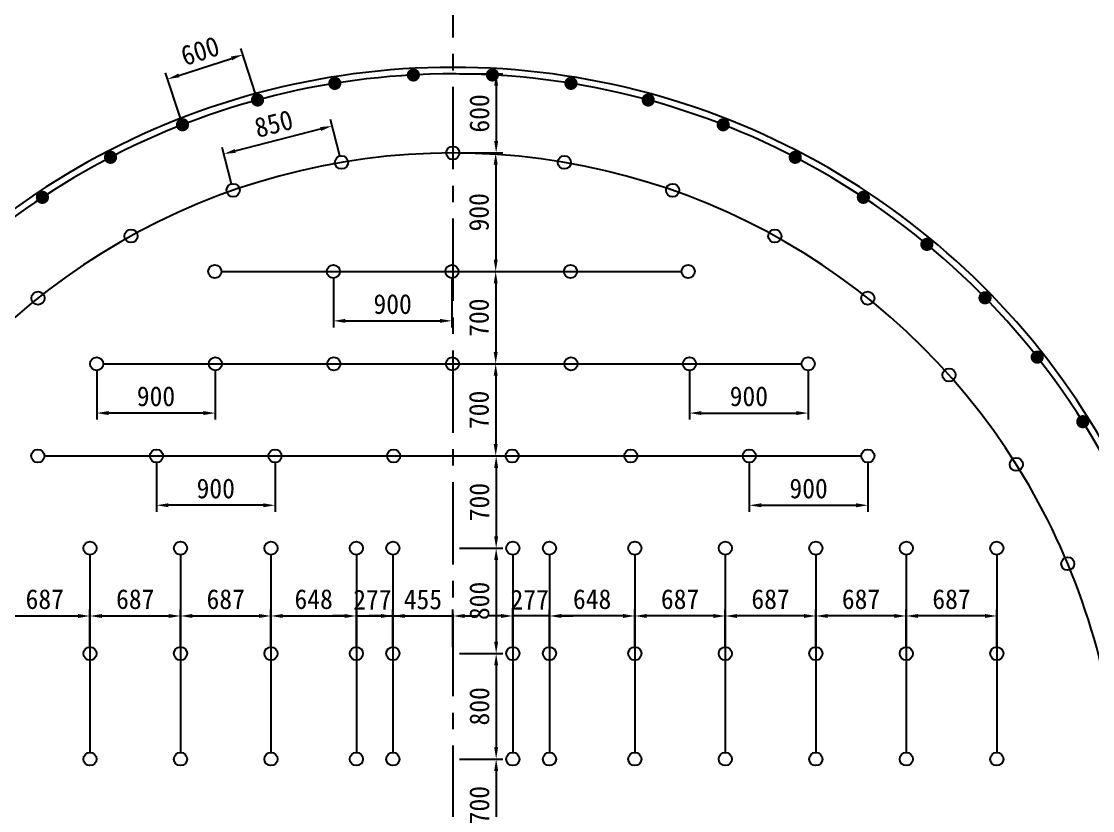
# Model space of a CAD drawing. Header units: millimetres. Extents: x -57518 to 189430, y -17322 to 123318.
# Drawn here: x 156305 to 164435, y 23435 to 29425 of the extents above; entities that cross this region are included whole.
import ezdxf

# ---------------------------------------------------------------- set-up
doc = ezdxf.new("R2010")
doc.units = ezdxf.units.MM
doc.header["$LTSCALE"] = 500
doc.header["$PDMODE"] = 1
doc.linetypes.add('A-CENTR01', pattern=[2, 1.25, -0.25, 0.25, -0.25])
for name, color, linetype in [('CS-BLST', 4, 'Continuous'), ('CS-BLST-LIN1', 2, 'Continuous'), ('CS-BLST-LIN2', 2, 'Continuous'), ('CS-BLST-LIN3', 2, 'Continuous'), ('CS-CNTL', 1, 'A-CENTR01'), ('CS-DIMS', 1, 'Continuous'), ('CS-EXCV', 3, 'E-DIGLN01')]:
    doc.layers.add(name, color=color, linetype=linetype)
doc.styles.add('굴림체', font='')
doc.styles.get('굴림체').set_extended_font_data('GulimChe')
doc.linetypes.add('E-DIGLN01', pattern='A,0.9,-0.2,[19,kscals.shx,S=0.1,R=180,X=0,Y=0],0.9', length=2)
doc.dimstyles.new('DIM01-50', dxfattribs={"dimscale": 50, "dimtxt": 3, "dimasz": 1.8, "dimexe": 1, "dimexo": 1, "dimgap": 1, "dimtad": 1, "dimdec": 0, "dimzin": 9, "dimdsep": 46, "dimlunit": 6, "dimtxsty": '굴림체', "dimcen": 2.5, "dimclrt": 3, "dimadec": 4, "dimazin": 0, "dimtfac": 1, "dimtdec": 0, "dimtmove": 2, "dimatfit": 3, "dimfxl": 1, "dimtolj": 1, "dimtzin": 0, "dimarcsym": 0})

# ---------------------------------------------------------------- blocks, each defined once
blk = doc.blocks.new('*D9')
at = {"layer": 'CS-DIMS', "color": 0, "lineweight": -2, "transparency": 16777216}
for p, q in [((159629.7, 24626.2), (159958.2, 24626.2)), ((159908.2, 24536.2), (159908.2, 23916.2)), ((159629.7, 23826.2), (159958.2, 23826.2))]:
    blk.add_line(p, q, dxfattribs=at)
at = {"layer": 'CS-DIMS', "color": 0, "transparency": 16777216}
for points in [[(159893.2, 24536.2), (159923.2, 24536.2), (159908.2, 24626.2)], [(159893.2, 23916.2), (159923.2, 23916.2), (159908.2, 23826.2)]]:
    blk.add_solid(points, dxfattribs=at)
at = {"layer": 'Defpoints', "color": 0, "transparency": 16777216}
for p in [(159579.7, 24626.2), (159579.7, 23826.2), (159908.2, 23826.2)]:
    blk.add_point(p, dxfattribs=at)
at = {"layer": 'CS-DIMS', "color": 3, "transparency": 16777216, "insert": (159781.5, 24226.2), "char_height": 150, "attachment_point": 5, "rotation": 90, "style": '굴림체'}
blk.add_mtext('\\A1;800', dxfattribs=at)
blk = doc.blocks.new('*D10')
at = {"layer": 'CS-DIMS', "color": 0, "lineweight": -2, "transparency": 16777216}
for p, q in [((156825.2, 24676.2), (156825.2, 24961.9)), ((157511.9, 24676.2), (157511.9, 24961.9)), ((156915.2, 24911.9), (157421.9, 24911.9))]:
    blk.add_line(p, q, dxfattribs=at)
at = {"layer": 'CS-DIMS', "color": 0, "transparency": 16777216}
for points in [[(156915.2, 24926.9), (156915.2, 24896.9), (156825.2, 24911.9)], [(157421.9, 24926.9), (157421.9, 24896.9), (157511.9, 24911.9)]]:
    blk.add_solid(points, dxfattribs=at)
at = {"layer": 'Defpoints', "color": 0, "transparency": 16777216}
for p in [(157511.9, 24911.9), (156825.2, 24626.2), (157511.9, 24626.2)]:
    blk.add_point(p, dxfattribs=at)
at = {"layer": 'CS-DIMS', "color": 3, "transparency": 16777216, "insert": (157168.6, 25038.8), "char_height": 150, "attachment_point": 5, "style": '굴림체'}
blk.add_mtext('\\A1;687', dxfattribs=at)
blk = doc.blocks.new('*D11')
at = {"layer": 'CS-DIMS', "color": 0, "lineweight": -2, "transparency": 16777216}
for p, q in [((159629.7, 25426.2), (159958.2, 25426.2)), ((159908.2, 25336.2), (159908.2, 24716.2)), ((159629.7, 24626.2), (159958.2, 24626.2))]:
    blk.add_line(p, q, dxfattribs=at)
at = {"layer": 'CS-DIMS', "color": 0, "transparency": 16777216}
for points in [[(159893.2, 25336.2), (159923.2, 25336.2), (159908.2, 25426.2)], [(159893.2, 24716.2), (159923.2, 24716.2), (159908.2, 24626.2)]]:
    blk.add_solid(points, dxfattribs=at)
at = {"layer": 'Defpoints', "color": 0, "transparency": 16777216}
for p in [(159579.7, 25426.2), (159579.7, 24626.2), (159908.2, 24626.2)]:
    blk.add_point(p, dxfattribs=at)
at = {"layer": 'CS-DIMS', "color": 3, "transparency": 16777216, "insert": (159781.5, 25026.2), "char_height": 150, "attachment_point": 5, "rotation": 90, "style": '굴림체'}
blk.add_mtext('\\A1;800', dxfattribs=at)
blk = doc.blocks.new('*D12')
at = {"layer": 'CS-DIMS', "color": 0, "lineweight": -2, "transparency": 16777216}
for p, q in [((159629.7, 23826.2), (159958.2, 23826.2)), ((159908.2, 23736.2), (159908.2, 23216.2)), ((159629.7, 23126.2), (159958.2, 23126.2))]:
    blk.add_line(p, q, dxfattribs=at)
at = {"layer": 'CS-DIMS', "color": 0, "transparency": 16777216}
for points in [[(159893.2, 23736.2), (159923.2, 23736.2), (159908.2, 23826.2)], [(159893.2, 23216.2), (159923.2, 23216.2), (159908.2, 23126.2)]]:
    blk.add_solid(points, dxfattribs=at)
at = {"layer": 'Defpoints', "color": 0, "transparency": 16777216}
for p in [(159579.7, 23826.2), (159579.7, 23126.2), (159908.2, 23126.2)]:
    blk.add_point(p, dxfattribs=at)
at = {"layer": 'CS-DIMS', "color": 3, "transparency": 16777216, "insert": (159781.3, 23476.2), "char_height": 150, "attachment_point": 5, "rotation": 90, "style": '굴림체'}
blk.add_mtext('\\A1;700', dxfattribs=at)
blk = doc.blocks.new('*D13')
at = {"layer": 'CS-DIMS', "color": 0, "lineweight": -2, "transparency": 16777216}
for p, q in [((159629.7, 26126.2), (159958.2, 26126.2)), ((159908.2, 26036.2), (159908.2, 25516.2)), ((159629.7, 25426.2), (159958.2, 25426.2))]:
    blk.add_line(p, q, dxfattribs=at)
at = {"layer": 'CS-DIMS', "color": 0, "transparency": 16777216}
for points in [[(159893.2, 26036.2), (159923.2, 26036.2), (159908.2, 26126.2)], [(159893.2, 25516.2), (159923.2, 25516.2), (159908.2, 25426.2)]]:
    blk.add_solid(points, dxfattribs=at)
at = {"layer": 'Defpoints', "color": 0, "transparency": 16777216}
for p in [(159579.7, 26126.2), (159579.7, 25426.2), (159908.2, 25426.2)]:
    blk.add_point(p, dxfattribs=at)
at = {"layer": 'CS-DIMS', "color": 3, "transparency": 16777216, "insert": (159781.3, 25776.2), "char_height": 150, "attachment_point": 5, "rotation": 90, "style": '굴림체'}
blk.add_mtext('\\A1;700', dxfattribs=at)
blk = doc.blocks.new('*D14')
at = {"layer": 'CS-DIMS', "color": 0, "lineweight": -2, "transparency": 16777216}
for p, q in [((159629.7, 26826.1), (159954.6, 26826.1)), ((159904.6, 26736.1), (159904.6, 26216.2)), ((159629.7, 26126.2), (159954.6, 26126.2))]:
    blk.add_line(p, q, dxfattribs=at)
at = {"layer": 'CS-DIMS', "color": 0, "transparency": 16777216}
for points in [[(159889.6, 26736.1), (159919.6, 26736.1), (159904.6, 26826.1)], [(159889.6, 26216.2), (159919.6, 26216.2), (159904.6, 26126.2)]]:
    blk.add_solid(points, dxfattribs=at)
at = {"layer": 'Defpoints', "color": 0, "transparency": 16777216}
for p in [(159579.7, 26826.1), (159579.7, 26126.2), (159904.6, 26126.2)]:
    blk.add_point(p, dxfattribs=at)
at = {"layer": 'CS-DIMS', "color": 3, "transparency": 16777216, "insert": (159777.7, 26476.2), "char_height": 150, "attachment_point": 5, "rotation": 90, "style": '굴림체'}
blk.add_mtext('\\A1;700', dxfattribs=at)
blk = doc.blocks.new('*D15')
at = {"layer": 'CS-DIMS', "color": 0, "lineweight": -2, "transparency": 16777216}
for p, q in [((159629.7, 28426.2), (159954.6, 28426.2)), ((159904.6, 28336.2), (159904.6, 27616)), ((159629.7, 27526), (159954.6, 27526))]:
    blk.add_line(p, q, dxfattribs=at)
at = {"layer": 'CS-DIMS', "color": 0, "transparency": 16777216}
for points in [[(159889.6, 28336.2), (159919.6, 28336.2), (159904.6, 28426.2)], [(159889.6, 27616), (159919.6, 27616), (159904.6, 27526)]]:
    blk.add_solid(points, dxfattribs=at)
at = {"layer": 'Defpoints', "color": 0, "transparency": 16777216}
for p in [(159579.7, 28426.2), (159579.7, 27526), (159904.6, 27526)]:
    blk.add_point(p, dxfattribs=at)
at = {"layer": 'CS-DIMS', "color": 3, "transparency": 16777216, "insert": (159777.9, 27976.1), "char_height": 150, "attachment_point": 5, "rotation": 90, "style": '굴림체'}
blk.add_mtext('\\A1;900', dxfattribs=at)
blk = doc.blocks.new('*D16')
at = {"layer": 'CS-DIMS', "color": 0, "lineweight": -2, "transparency": 16777216}
for p, q in [((159629.7, 29026.2), (159958.2, 29026.2)), ((159908.2, 28936.2), (159908.2, 28516.2)), ((159629.7, 28426.2), (159958.2, 28426.2))]:
    blk.add_line(p, q, dxfattribs=at)
at = {"layer": 'CS-DIMS', "color": 0, "transparency": 16777216}
for points in [[(159893.2, 28936.2), (159923.2, 28936.2), (159908.2, 29026.2)], [(159893.2, 28516.2), (159923.2, 28516.2), (159908.2, 28426.2)]]:
    blk.add_solid(points, dxfattribs=at)
at = {"layer": 'Defpoints', "color": 0, "transparency": 16777216}
for p in [(159579.7, 29026.2), (159579.7, 28426.2), (159908.2, 28426.2)]:
    blk.add_point(p, dxfattribs=at)
at = {"layer": 'CS-DIMS', "color": 3, "transparency": 16777216, "insert": (159781.5, 28726.2), "char_height": 150, "attachment_point": 5, "rotation": 90, "style": '굴림체'}
blk.add_mtext('\\A1;600', dxfattribs=at)
blk = doc.blocks.new('*D17')
at = {"layer": 'CS-DIMS', "color": 0, "lineweight": -2, "transparency": 16777216}
for p, q in [((157329.7, 26076.2), (157329.7, 25702.2)), ((158229.7, 26076.2), (158229.7, 25702.2)), ((158139.7, 25752.2), (157419.7, 25752.2))]:
    blk.add_line(p, q, dxfattribs=at)
at = {"layer": 'CS-DIMS', "color": 0, "transparency": 16777216}
for points in [[(157419.7, 25767.2), (157419.7, 25737.2), (157329.7, 25752.2)], [(158139.7, 25767.2), (158139.7, 25737.2), (158229.7, 25752.2)]]:
    blk.add_solid(points, dxfattribs=at)
at = {"layer": 'Defpoints', "color": 0, "transparency": 16777216}
for p in [(157329.7, 26126.2), (158229.7, 26126.2), (157329.7, 25752.2)]:
    blk.add_point(p, dxfattribs=at)
at = {"layer": 'CS-DIMS', "color": 3, "transparency": 16777216, "insert": (157779.7, 25878.9), "char_height": 150, "attachment_point": 5, "style": '굴림체'}
blk.add_mtext('\\A1;900', dxfattribs=at)
blk = doc.blocks.new('*D18')
at = {"layer": 'CS-DIMS', "color": 0, "lineweight": -2, "transparency": 16777216}
for p, q in [((156876.1, 26776.1), (156876.1, 26402)), ((157776.1, 26776.1), (157776.1, 26402)), ((157686.1, 26452), (156966.1, 26452))]:
    blk.add_line(p, q, dxfattribs=at)
at = {"layer": 'CS-DIMS', "color": 0, "transparency": 16777216}
for points in [[(156966.1, 26467), (156966.1, 26437), (156876.1, 26452)], [(157686.1, 26467), (157686.1, 26437), (157776.1, 26452)]]:
    blk.add_solid(points, dxfattribs=at)
at = {"layer": 'Defpoints', "color": 0, "transparency": 16777216}
for p in [(156876.1, 26826.1), (157776.1, 26826.1), (156876.1, 26452)]:
    blk.add_point(p, dxfattribs=at)
at = {"layer": 'CS-DIMS', "color": 3, "transparency": 16777216, "insert": (157326.1, 26578.7), "char_height": 150, "attachment_point": 5, "style": '굴림체'}
blk.add_mtext('\\A1;900', dxfattribs=at)
blk = doc.blocks.new('*D19')
at = {"layer": 'CS-DIMS', "color": 0, "lineweight": -2, "transparency": 16777216}
for p, q in [((158081.6, 28875.8), (157969.8, 29219.9)), ((157500.5, 29014.8), (157899.7, 29144.5)), ((157511.3, 28690.5), (157399.5, 29034.6))]:
    blk.add_line(p, q, dxfattribs=at)
at = {"layer": 'CS-DIMS', "color": 0, "transparency": 16777216}
for points in [[(157895.1, 29158.8), (157904.3, 29130.3), (157985.3, 29172.3)], [(157495.9, 29029.1), (157505.2, 29000.6), (157414.9, 28987)]]:
    blk.add_solid(points, dxfattribs=at)
at = {"layer": 'Defpoints', "color": 0, "transparency": 16777216}
for p in [(157985.3, 29172.3), (158097.1, 28828.3), (157526.7, 28642.9)]:
    blk.add_point(p, dxfattribs=at)
at = {"layer": 'CS-DIMS', "color": 3, "transparency": 16777216, "insert": (157661, 29200.2), "char_height": 150, "attachment_point": 5, "rotation": 18.00005, "style": '굴림체'}
blk.add_mtext('\\A1;600', dxfattribs=at)
blk = doc.blocks.new('*D20')
at = {"layer": 'CS-DIMS', "color": 0, "lineweight": -2, "transparency": 16777216}
for p, q in [((158721.2, 28403.3), (158650, 28679.3)), ((157927.5, 28441.3), (158575.3, 28608.4)), ((157899.1, 28191.2), (157827.9, 28467.2))]:
    blk.add_line(p, q, dxfattribs=at)
at = {"layer": 'CS-DIMS', "color": 0, "transparency": 16777216}
for points in [[(158571.6, 28622.9), (158579.1, 28593.9), (158662.5, 28630.9)], [(157923.8, 28455.8), (157931.3, 28426.8), (157840.4, 28418.8)]]:
    blk.add_solid(points, dxfattribs=at)
at = {"layer": 'Defpoints', "color": 0, "transparency": 16777216}
for p in [(158662.5, 28630.9), (158733.7, 28354.9), (157911.6, 28142.8)]:
    blk.add_point(p, dxfattribs=at)
at = {"layer": 'CS-DIMS', "color": 3, "transparency": 16777216, "insert": (158219.8, 28647.5), "char_height": 150, "attachment_point": 5, "rotation": 14.46577, "style": '굴림체'}
blk.add_mtext('\\A1;850', dxfattribs=at)
blk = doc.blocks.new('*D22')
at = {"layer": 'CS-DIMS', "color": 0, "lineweight": -2, "transparency": 16777216}
for p, q in [((157511.9, 24676.2), (157511.9, 24961.9)), ((158198.7, 24676.2), (158198.7, 24961.9)), ((157601.9, 24911.9), (158108.7, 24911.9))]:
    blk.add_line(p, q, dxfattribs=at)
at = {"layer": 'CS-DIMS', "color": 0, "transparency": 16777216}
for points in [[(157601.9, 24926.9), (157601.9, 24896.9), (157511.9, 24911.9)], [(158108.7, 24926.9), (158108.7, 24896.9), (158198.7, 24911.9)]]:
    blk.add_solid(points, dxfattribs=at)
at = {"layer": 'Defpoints', "color": 0, "transparency": 16777216}
for p in [(158198.7, 24911.9), (157511.9, 24626.2), (158198.7, 24626.2)]:
    blk.add_point(p, dxfattribs=at)
at = {"layer": 'CS-DIMS', "color": 3, "transparency": 16777216, "insert": (157855.3, 25038.8), "char_height": 150, "attachment_point": 5, "style": '굴림체'}
blk.add_mtext('\\A1;687', dxfattribs=at)
blk = doc.blocks.new('*D23')
at = {"layer": 'CS-DIMS', "color": 0, "lineweight": -2, "transparency": 16777216}
for p, q in [((158198.7, 24676.2), (158198.7, 24961.9)), ((158847, 24676.2), (158847, 24961.9)), ((158288.7, 24911.9), (158757, 24911.9))]:
    blk.add_line(p, q, dxfattribs=at)
at = {"layer": 'CS-DIMS', "color": 0, "transparency": 16777216}
for points in [[(158288.7, 24926.9), (158288.7, 24896.9), (158198.7, 24911.9)], [(158757, 24926.9), (158757, 24896.9), (158847, 24911.9)]]:
    blk.add_solid(points, dxfattribs=at)
at = {"layer": 'Defpoints', "color": 0, "transparency": 16777216}
for p in [(158847, 24911.9), (158198.7, 24626.2), (158847, 24626.2, 0)]:
    blk.add_point(p, dxfattribs=at)
at = {"layer": 'CS-DIMS', "color": 3, "transparency": 16777216, "insert": (158522.9, 25038.8), "char_height": 150, "attachment_point": 5, "style": '굴림체'}
blk.add_mtext('\\A1;648', dxfattribs=at)
blk = doc.blocks.new('*D24')
at = {"layer": 'CS-DIMS', "color": 0, "lineweight": -2, "transparency": 16777216}
for p, q in [((158847, 24676.2), (158847, 24961.9)), ((159124.4, 24676.2), (159124.4, 24961.9)), ((158757, 24911.9), (158667, 24911.9)), ((158847, 24911.9), (159124.4, 24911.9)), ((159214.4, 24911.9), (159304.4, 24911.9))]:
    blk.add_line(p, q, dxfattribs=at)
at = {"layer": 'CS-DIMS', "color": 0, "transparency": 16777216}
for points in [[(158757, 24926.9), (158757, 24896.9), (158847, 24911.9)], [(159214.4, 24926.9), (159214.4, 24896.9), (159124.4, 24911.9)]]:
    blk.add_solid(points, dxfattribs=at)
at = {"layer": 'Defpoints', "color": 0, "transparency": 16777216}
for p in [(159124.4, 24911.9), (158847, 24626.2, 0), (159124.4, 24626.2, 0)]:
    blk.add_point(p, dxfattribs=at)
at = {"layer": 'CS-DIMS', "color": 3, "transparency": 16777216, "insert": (158968.7, 25036), "char_height": 150, "attachment_point": 5, "style": '굴림체'}
blk.add_mtext('\\A1;277', dxfattribs=at)
blk = doc.blocks.new('*D25')
at = {"layer": 'CS-DIMS', "color": 0, "lineweight": -2, "transparency": 16777216}
for p, q in [((159124.4, 24676.2), (159124.4, 24961.9)), ((159579.7, 24676.2), (159579.7, 24961.9)), ((159034.4, 24911.9), (158944.4, 24911.9)), ((159124.4, 24911.9), (159579.7, 24911.9)), ((159669.7, 24911.9), (159759.7, 24911.9))]:
    blk.add_line(p, q, dxfattribs=at)
at = {"layer": 'CS-DIMS', "color": 0, "transparency": 16777216}
for points in [[(159034.4, 24926.9), (159034.4, 24896.9), (159124.4, 24911.9)], [(159669.7, 24926.9), (159669.7, 24896.9), (159579.7, 24911.9)]]:
    blk.add_solid(points, dxfattribs=at)
at = {"layer": 'Defpoints', "color": 0, "transparency": 16777216}
for p in [(159579.7, 24911.9), (159124.4, 24626.2, 0), (159579.7, 24626.2)]:
    blk.add_point(p, dxfattribs=at)
at = {"layer": 'CS-DIMS', "color": 3, "transparency": 16777216, "insert": (159352, 25036.9), "char_height": 150, "attachment_point": 5, "style": '굴림체'}
blk.add_mtext('\\A1;455', dxfattribs=at)
blk = doc.blocks.new('*D26')
at = {"layer": 'CS-DIMS', "color": 0, "lineweight": -2, "transparency": 16777216}
for p, q in [((156138.4, 24676.2), (156138.4, 24961.9)), ((156825.2, 24676.2), (156825.2, 24961.9)), ((156228.4, 24911.9), (156735.2, 24911.9))]:
    blk.add_line(p, q, dxfattribs=at)
at = {"layer": 'CS-DIMS', "color": 0, "transparency": 16777216}
for points in [[(156228.4, 24926.9), (156228.4, 24896.9), (156138.4, 24911.9)], [(156735.2, 24926.9), (156735.2, 24896.9), (156825.2, 24911.9)]]:
    blk.add_solid(points, dxfattribs=at)
at = {"layer": 'Defpoints', "color": 0, "transparency": 16777216}
for p in [(156825.2, 24911.9), (156138.4, 24626.2), (156825.2, 24626.2)]:
    blk.add_point(p, dxfattribs=at)
at = {"layer": 'CS-DIMS', "color": 3, "transparency": 16777216, "insert": (156481.8, 25038.8), "char_height": 150, "attachment_point": 5, "style": '굴림체'}
blk.add_mtext('\\A1;687', dxfattribs=at)
blk = doc.blocks.new('*D28')
at = {"layer": 'CS-DIMS', "color": 0, "lineweight": -2, "transparency": 16777216}
for p, q in [((160035, 24676.2), (160035, 24961.9)), ((160312.4, 24676.2), (160312.4, 24961.9)), ((159945, 24911.9), (159855, 24911.9)), ((160312.4, 24911.9), (160035, 24911.9)), ((160402.4, 24911.9), (160492.4, 24911.9))]:
    blk.add_line(p, q, dxfattribs=at)
at = {"layer": 'CS-DIMS', "color": 0, "transparency": 16777216}
for points in [[(159945, 24926.9), (159945, 24896.9), (160035, 24911.9)], [(160402.4, 24926.9), (160402.4, 24896.9), (160312.4, 24911.9)]]:
    blk.add_solid(points, dxfattribs=at)
at = {"layer": 'Defpoints', "color": 0, "transparency": 16777216}
for p in [(160035, 24911.9), (160035, 24626.2, 0), (160312.4, 24626.2, 0)]:
    blk.add_point(p, dxfattribs=at)
at = {"layer": 'CS-DIMS', "color": 3, "transparency": 16777216, "insert": (160162.7, 25036), "char_height": 150, "attachment_point": 5, "style": '굴림체'}
blk.add_mtext('\\A1;277', dxfattribs=at)
blk = doc.blocks.new('*D29')
at = {"layer": 'CS-DIMS', "color": 0, "lineweight": -2, "transparency": 16777216}
for p, q in [((160035, 24676.2), (160035, 24961.9)), ((160312.4, 24676.2), (160312.4, 24961.9)), ((159945, 24911.9), (159855, 24911.9)), ((160312.4, 24911.9), (160035, 24911.9)), ((160402.4, 24911.9), (160492.4, 24911.9))]:
    blk.add_line(p, q, dxfattribs=at)
at = {"layer": 'CS-DIMS', "color": 0, "transparency": 16777216}
for points in [[(159945, 24926.9), (159945, 24896.9), (160035, 24911.9)], [(160402.4, 24926.9), (160402.4, 24896.9), (160312.4, 24911.9)]]:
    blk.add_solid(points, dxfattribs=at)
at = {"layer": 'Defpoints', "color": 0, "transparency": 16777216}
for p in [(160035, 24911.9), (160035, 24626.2, 0), (160312.4, 24626.2, 0)]:
    blk.add_point(p, dxfattribs=at)
at = {"layer": 'CS-DIMS', "color": 3, "transparency": 16777216, "insert": (160162.7, 25036), "char_height": 150, "attachment_point": 5, "style": '굴림체'}
blk.add_mtext('\\A1;277', dxfattribs=at)
blk = doc.blocks.new('*D30')
at = {"layer": 'CS-DIMS', "color": 0, "lineweight": -2, "transparency": 16777216}
for p, q in [((161376.1, 26776.1), (161376.1, 26402)), ((162276.1, 26776.1), (162276.1, 26402)), ((161466.1, 26452), (162186.1, 26452))]:
    blk.add_line(p, q, dxfattribs=at)
at = {"layer": 'CS-DIMS', "color": 0, "transparency": 16777216}
for points in [[(161466.1, 26467), (161466.1, 26437), (161376.1, 26452)], [(162186.1, 26467), (162186.1, 26437), (162276.1, 26452)]]:
    blk.add_solid(points, dxfattribs=at)
at = {"layer": 'Defpoints', "color": 0, "transparency": 16777216}
for p in [(161376.1, 26826.1), (162276.1, 26826.1), (162276.1, 26452)]:
    blk.add_point(p, dxfattribs=at)
at = {"layer": 'CS-DIMS', "color": 3, "transparency": 16777216, "insert": (161826.1, 26578.7), "char_height": 150, "attachment_point": 5, "style": '굴림체'}
blk.add_mtext('\\A1;900', dxfattribs=at)
blk = doc.blocks.new('*D35')
at = {"layer": 'CS-DIMS', "color": 0, "lineweight": -2, "transparency": 16777216}
for p, q in [((161829.7, 26076.2), (161829.7, 25702.2)), ((162729.7, 26076.2), (162729.7, 25702.2)), ((161919.7, 25752.2), (162639.7, 25752.2))]:
    blk.add_line(p, q, dxfattribs=at)
at = {"layer": 'CS-DIMS', "color": 0, "transparency": 16777216}
for points in [[(161919.7, 25767.2), (161919.7, 25737.2), (161829.7, 25752.2)], [(162639.7, 25767.2), (162639.7, 25737.2), (162729.7, 25752.2)]]:
    blk.add_solid(points, dxfattribs=at)
at = {"layer": 'Defpoints', "color": 0, "transparency": 16777216}
for p in [(161829.7, 26126.2), (162729.7, 26126.2), (162729.7, 25752.2)]:
    blk.add_point(p, dxfattribs=at)
at = {"layer": 'CS-DIMS', "color": 3, "transparency": 16777216, "insert": (162279.7, 25878.9), "char_height": 150, "attachment_point": 5, "style": '굴림체'}
blk.add_mtext('\\A1;900', dxfattribs=at)
blk = doc.blocks.new('*D42')
at = {"layer": 'CS-DIMS', "color": 0, "lineweight": -2, "transparency": 16777216}
for p, q in [((160312.4, 24676.2), (160312.4, 24961.9)), ((160960.6, 24676.2), (160960.6, 24961.9)), ((160870.6, 24911.9), (160402.4, 24911.9))]:
    blk.add_line(p, q, dxfattribs=at)
at = {"layer": 'CS-DIMS', "color": 0, "transparency": 16777216}
for points in [[(160402.4, 24926.9), (160402.4, 24896.9), (160312.4, 24911.9)], [(160870.6, 24926.9), (160870.6, 24896.9), (160960.6, 24911.9)]]:
    blk.add_solid(points, dxfattribs=at)
at = {"layer": 'Defpoints', "color": 0, "transparency": 16777216}
for p in [(160312.4, 24911.9), (160312.4, 24626.2, 0), (160960.6, 24626.2)]:
    blk.add_point(p, dxfattribs=at)
at = {"layer": 'CS-DIMS', "color": 3, "transparency": 16777216, "insert": (160636.5, 25038.8), "char_height": 150, "attachment_point": 5, "style": '굴림체'}
blk.add_mtext('\\A1;648', dxfattribs=at)
blk = doc.blocks.new('*D48')
at = {"layer": 'CS-DIMS', "color": 0, "lineweight": -2, "transparency": 16777216}
for p, q in [((161647.4, 24676.2), (161647.4, 24961.9)), ((162334.2, 24676.2), (162334.2, 24961.9)), ((162244.2, 24911.9), (161737.4, 24911.9))]:
    blk.add_line(p, q, dxfattribs=at)
at = {"layer": 'CS-DIMS', "color": 0, "transparency": 16777216}
for points in [[(161737.4, 24926.9), (161737.4, 24896.9), (161647.4, 24911.9)], [(162244.2, 24926.9), (162244.2, 24896.9), (162334.2, 24911.9)]]:
    blk.add_solid(points, dxfattribs=at)
at = {"layer": 'Defpoints', "color": 0, "transparency": 16777216}
for p in [(161647.4, 24911.9), (161647.4, 24626.2), (162334.2, 24626.2)]:
    blk.add_point(p, dxfattribs=at)
at = {"layer": 'CS-DIMS', "color": 3, "transparency": 16777216, "insert": (161990.8, 25038.8), "char_height": 150, "attachment_point": 5, "style": '굴림체'}
blk.add_mtext('\\A1;687', dxfattribs=at)
blk = doc.blocks.new('*D49')
at = {"layer": 'CS-DIMS', "color": 0, "lineweight": -2, "transparency": 16777216}
for p, q in [((160960.6, 24676.2), (160960.6, 24961.9)), ((161647.4, 24676.2), (161647.4, 24961.9)), ((161557.4, 24911.9), (161050.6, 24911.9))]:
    blk.add_line(p, q, dxfattribs=at)
at = {"layer": 'CS-DIMS', "color": 0, "transparency": 16777216}
for points in [[(161050.6, 24926.9), (161050.6, 24896.9), (160960.6, 24911.9)], [(161557.4, 24926.9), (161557.4, 24896.9), (161647.4, 24911.9)]]:
    blk.add_solid(points, dxfattribs=at)
at = {"layer": 'Defpoints', "color": 0, "transparency": 16777216}
for p in [(160960.6, 24911.9), (160960.6, 24626.2), (161647.4, 24626.2)]:
    blk.add_point(p, dxfattribs=at)
at = {"layer": 'CS-DIMS', "color": 3, "transparency": 16777216, "insert": (161304, 25038.8), "char_height": 150, "attachment_point": 5, "style": '굴림체'}
blk.add_mtext('\\A1;687', dxfattribs=at)
blk = doc.blocks.new('*D50')
at = {"layer": 'CS-DIMS', "color": 0, "lineweight": -2, "transparency": 16777216}
for p, q in [((162334.2, 24676.2), (162334.2, 24961.9)), ((163021, 24676.2), (163021, 24961.9)), ((162931, 24911.9), (162424.2, 24911.9))]:
    blk.add_line(p, q, dxfattribs=at)
at = {"layer": 'CS-DIMS', "color": 0, "transparency": 16777216}
for points in [[(162424.2, 24926.9), (162424.2, 24896.9), (162334.2, 24911.9)], [(162931, 24926.9), (162931, 24896.9), (163021, 24911.9)]]:
    blk.add_solid(points, dxfattribs=at)
at = {"layer": 'Defpoints', "color": 0, "transparency": 16777216}
for p in [(162334.2, 24911.9), (162334.2, 24626.2), (163021, 24626.2)]:
    blk.add_point(p, dxfattribs=at)
at = {"layer": 'CS-DIMS', "color": 3, "transparency": 16777216, "insert": (162677.6, 25038.8), "char_height": 150, "attachment_point": 5, "style": '굴림체'}
blk.add_mtext('\\A1;687', dxfattribs=at)
blk = doc.blocks.new('*D8')
at = {"layer": 'CS-DIMS', "color": 0, "lineweight": -2, "transparency": 16777216}
for p, q in [((159629.7, 27526), (159954.6, 27526)), ((159904.6, 27436), (159904.6, 26916.1)), ((159629.7, 26826.1), (159954.6, 26826.1))]:
    blk.add_line(p, q, dxfattribs=at)
at = {"layer": 'CS-DIMS', "color": 0, "transparency": 16777216}
for points in [[(159889.6, 27436), (159919.6, 27436), (159904.6, 27526)], [(159889.6, 26916.1), (159919.6, 26916.1), (159904.6, 26826.1)]]:
    blk.add_solid(points, dxfattribs=at)
at = {"layer": 'Defpoints', "color": 0, "transparency": 16777216}
for p in [(159579.7, 27526), (159579.7, 26826.1), (159904.6, 26826.1)]:
    blk.add_point(p, dxfattribs=at)
at = {"layer": 'CS-DIMS', "color": 3, "transparency": 16777216, "insert": (159777.7, 27176.1), "char_height": 150, "attachment_point": 5, "rotation": 90, "style": '굴림체'}
blk.add_mtext('\\A1;700', dxfattribs=at)
blk = doc.blocks.new('*D4')
at = {"layer": 'CS-DIMS', "color": 0, "lineweight": -2, "transparency": 16777216}
for p, q in [((163021, 24676.2), (163021, 24961.9)), ((163707.8, 24676.2), (163707.8, 24961.9)), ((163617.8, 24911.9), (163111, 24911.9))]:
    blk.add_line(p, q, dxfattribs=at)
at = {"layer": 'CS-DIMS', "color": 0, "transparency": 16777216}
for points in [[(163111, 24926.9), (163111, 24896.9), (163021, 24911.9)], [(163617.8, 24926.9), (163617.8, 24896.9), (163707.8, 24911.9)]]:
    blk.add_solid(points, dxfattribs=at)
at = {"layer": 'Defpoints', "color": 0, "transparency": 16777216}
for p in [(163021, 24911.9), (163021, 24626.2), (163707.8, 24626.2, 0)]:
    blk.add_point(p, dxfattribs=at)
at = {"layer": 'CS-DIMS', "color": 3, "transparency": 16777216, "insert": (163364.4, 25038.8), "char_height": 150, "attachment_point": 5, "style": '굴림체'}
blk.add_mtext('\\A1;687', dxfattribs=at)
blk = doc.blocks.new('*D5')
at = {"layer": 'CS-DIMS', "color": 0, "lineweight": -2, "transparency": 16777216}
for p, q in [((158672.5, 27476), (158672.5, 27101.9)), ((159572.5, 27476), (159572.5, 27101.9)), ((158762.5, 27151.9), (159482.5, 27151.9))]:
    blk.add_line(p, q, dxfattribs=at)
at = {"layer": 'CS-DIMS', "color": 0, "transparency": 16777216}
for points in [[(158762.5, 27166.9), (158762.5, 27136.9), (158672.5, 27151.9)], [(159482.5, 27166.9), (159482.5, 27136.9), (159572.5, 27151.9)]]:
    blk.add_solid(points, dxfattribs=at)
at = {"layer": 'Defpoints', "color": 0, "transparency": 16777216}
for p in [(158672.5, 27526), (159572.5, 27526), (159572.5, 27151.9)]:
    blk.add_point(p, dxfattribs=at)
at = {"layer": 'CS-DIMS', "color": 3, "transparency": 16777216, "insert": (159122.5, 27278.6), "char_height": 150, "attachment_point": 5, "style": '굴림체'}
blk.add_mtext('\\A1;900', dxfattribs=at)

msp = doc.modelspace()

# ---------------------------------------------------------------- linework, layer by layer
at = {"layer": 'CS-BLST', "lineweight": 0, "const_width": 50, "elevation": 0}
for points in [[(159263.4, 28999.3, 1), (159296, 29037.3, 1)], [(159896, 28999.3, -1), (159863.4, 29037.3, -1)], [(158667.1, 28935.7, 1), (158699.6, 28973.7, 1)], [(160492.3, 28935.7, -1), (160459.7, 28973.7, -1)], [(158082.9, 28807.7, 1), (158111.3, 28848.9, 1)], [(161076.4, 28807.7, -1), (161048.1, 28848.9, -1)], [(157515.7, 28618.4, 1), (157539.5, 28662.4, 1)], [(161643.7, 28618.4, -1), (161619.9, 28662.4, -1)], [(156971.6, 28370.1, 1), (156990.7, 28416.3, 1)], [(162187.7, 28370.1, -1), (162168.7, 28416.3, -1)], [(156457, 28065.5, 1), (156471, 28113.5, 1)], [(162702.3, 28065.5, -1), (162688.3, 28113.5, -1)], [(163181.8, 27708.1, -1), (163173, 27757.3, -1)], [(163620.7, 27301.9, -1), (163617.1, 27351.8, -1)], [(164014, 26851.5, -1), (164015.7, 26901.5, -1)], [(164357.4, 26361.9, -1), (164364.4, 26411.4, -1)]]:
    msp.add_lwpolyline(points, format="xyb", close=True, dxfattribs=at)
at = {"layer": 'CS-BLST'}
for centre in [(159579.7, 28426.2, 0), (158733.7, 28354.9, 0), (160425.7, 28354.9, 0), (157911.6, 28142.8, 0), (161247.7, 28142.8, 0), (157136.7, 27796, 0), (162022.7, 27796, 0), (157772.5, 27526, 0), (158672.5, 27526, 0), (159572.5, 27526, 0), (160472.5, 27526, 0), (161365.4, 27526, 0), (156430.8, 27324.3, 0), (162728.6, 27324.3, 0), (156876.1, 26826.1, 0), (157776.1, 26826.1, 0), (158676.1, 26826.1, 0), (159576.1, 26826.1, 0), (160476.1, 26826.1, 0), (161376.1, 26826.1, 0), (162276.1, 26826.1, 0), (163345.5, 26741, 0), (156429.7, 26126.2, 0), (157329.7, 26126.2, 0), (158229.7, 26126.2, 0), (159129.7, 26126.2, 0), (160029.7, 26126.2, 0), (160929.7, 26126.2, 0), (161829.7, 26126.2, 0), (162729.7, 26126.2, 0), (163855.9, 26062.6, 0), (156825.2, 25426.2, 0), (157511.9, 25426.2, 0), (158198.7, 25426.2, 0), (158847, 25426.2), (159124.4, 25426.2, 0), (160035, 25426.2, 0), (160312.4, 25426.2), (160960.6, 25426.2, 0), (161647.4, 25426.2, 0), (162334.2, 25426.2, 0), (163021, 25426.2, 0), (163707.8, 25426.2, 0), (164246.6, 25308.8, 0), (156825.2, 24626.2, 0), (157511.9, 24626.2, 0), (158198.7, 24626.2, 0), (158847, 24626.2), (159124.4, 24626.2, 0), (160035, 24626.2, 0), (160312.4, 24626.2), (160960.6, 24626.2, 0), (161647.4, 24626.2, 0), (162334.2, 24626.2, 0), (163021, 24626.2, 0), (163707.8, 24626.2, 0), (156825.2, 23826.2, 0), (157511.9, 23826.2, 0), (158198.7, 23826.2, 0), (158847, 23826.2), (159124.4, 23826.2, 0), (160035, 23826.2, 0), (160312.4, 23826.2), (160960.6, 23826.2, 0), (161647.4, 23826.2, 0), (162334.2, 23826.2, 0), (163021, 23826.2, 0), (163707.8, 23826.2, 0)]:
    msp.add_circle(centre, 50, dxfattribs=at)
at = {"layer": 'CS-BLST-LIN1'}
for p, q in [((156825.2, 25376.2, 0), (156825.2, 23876.2, 0)), ((157511.9, 25376.2, 0), (157511.9, 23876.2, 0)), ((158198.7, 25376.2, 0), (158198.7, 23876.2, 0)), ((158847, 25376.2), (158847, 23876.2)), ((159124.4, 25376.2, 0), (159124.4, 23876.2, 0)), ((160035, 25376.2, 0), (160035, 23876.2, 0)), ((160312.4, 25376.2), (160312.4, 23876.2)), ((160960.6, 25376.2, 0), (160960.6, 23876.2, 0)), ((161647.4, 25376.2, 0), (161647.4, 23876.2, 0)), ((162334.2, 25376.2, 0), (162334.2, 23876.2, 0)), ((163021, 25376.2, 0), (163021, 23876.2, 0)), ((163707.8, 25376.2, 0), (163707.8, 23876.2, 0))]:
    msp.add_line(p, q, dxfattribs=at)
at = {"layer": 'CS-BLST-LIN1', "elevation": 0, "flags": 128}
for points in [[(157822.5, 27526), (161315.4, 27526)], [(156926.1, 26826.1), (162226.1, 26826.1)], [(156479.7, 26126.2), (162679.7, 26126.2)]]:
    msp.add_lwpolyline(points, dxfattribs=at)
at = {"layer": 'CS-BLST-LIN2', "elevation": 0, "flags": 128}
for points in [[(159579.7, 28426.2, 0.267949), (155206.2, 25901.2, 0.114801), (154521, 23646.2, 0.114801)], [(164638.3, 23646.2, 0.114801), (163953.1, 25901.2, 0.267949), (159579.7, 28426.2)]]:
    msp.add_lwpolyline(points, format="xyb", dxfattribs=at)
at = {"layer": 'CS-BLST-LIN3', "elevation": 0, "flags": 128}
for points in [[(165245.3, 23529.6, 0.12165), (164472.7, 26201.2, 0.281041), (159304.6, 29019.5)], [(159279.7, 29018.3, 0.253765), (154686.6, 26201.2, 0.12165), (153914.1, 23529.6, 0.12165)]]:
    msp.add_lwpolyline(points, format="xyb", dxfattribs=at)
at = {"layer": 'CS-CNTL'}
msp.add_line((159579.7, 29928, 0), (159579.7, 19647, 0), dxfattribs=at)
at = {"layer": 'CS-EXCV', "elevation": 0, "flags": 128}
msp.add_lwpolyline([(164773.9, 20877.1, 0.242296), (164516, 26226.2, 0.57735), (154643.3, 26226.2, 0.242296), (154385.5, 20877.1)], format="xyb", dxfattribs=at)

# ---------------------------------------------------------------- dimensions: what is measured, and where the dimension line sits
at = {"layer": 'CS-DIMS'}
for p1, p2, distance, text, picture, middle in [((157526.7, 28642.9, 0), (158097.1, 28828.3, 0), 361.8, '600', '*D19', (157661, 29200.2, 0)), ((157911.6, 28142.8, 0), (158733.7, 28354.9, 0), 285, '850', '*D20', (158219.8, 28647.5, 0))]:
    dim = msp.add_aligned_dim(p1=p1, p2=p2, distance=distance, text=text, dimstyle='DIM01-50', dxfattribs=at)
    dim.commit()
    dim.dimension.update_dxf_attribs({"geometry": picture, "text_midpoint": middle})
for base, p1, p2, angle, picture, middle in [((159908.2, 28426.2, 0), (159579.7, 29026.2, 0), (159579.7, 28426.2, 0), 90, '*D16', (159781.5, 28726.2, 0)), ((159904.6, 27526, 0), (159579.7, 28426.2, 0), (159579.7, 27526, 0), 90, '*D15', (159777.9, 27976.1, 0)), ((159904.6, 26826.1, 0), (159579.7, 27526, 0), (159579.7, 26826.1, 0), 90, '*D8', (159777.7, 27176.1, 0)), ((156876.1, 26452, 0), (157776.1, 26826.1, 0), (156876.1, 26826.1, 0), 180, '*D18', (157326.1, 26578.7, 0)), ((159904.6, 26126.2, 0), (159579.7, 26826.1, 0), (159579.7, 26126.2, 0), 90, '*D14', (159777.7, 26476.2, 0)), ((157329.7, 25752.2, 0), (158229.7, 26126.2, 0), (157329.7, 26126.2, 0), 180, '*D17', (157779.7, 25878.9, 0)), ((159908.2, 25426.2, 0), (159579.7, 26126.2, 0), (159579.7, 25426.2, 0), 90, '*D13', (159781.3, 25776.2, 0)), ((159908.2, 24626.2, 0), (159579.7, 25426.2, 0), (159579.7, 24626.2, 0), 90, '*D11', (159781.5, 25026.2, 0)), ((160312.4, 24911.9, 0), (160960.6, 24626.2, 0), (160312.4, 24626.2), 180, '*D42', (160636.5, 25038.8, 0)), ((160960.6, 24911.9, 0), (161647.4, 24626.2, 0), (160960.6, 24626.2, 0), 180, '*D49', (161304, 25038.8, 0)), ((161647.4, 24911.9, 0), (162334.2, 24626.2, 0), (161647.4, 24626.2, 0), 180, '*D48', (161990.8, 25038.8, 0)), ((162334.2, 24911.9, 0), (163021, 24626.2, 0), (162334.2, 24626.2, 0), 180, '*D50', (162677.6, 25038.8, 0)), ((163021, 24911.9, 0), (163707.8, 24626.2, 0), (163021, 24626.2, 0), 180, '*D4', (163364.4, 25038.8, 0)), ((159908.2, 23826.2, 0), (159579.7, 24626.2, 0), (159579.7, 23826.2, 0), 90, '*D9', (159781.5, 24226.2, 0)), ((159908.2, 23126.2, 0), (159579.7, 23826.2, 0), (159579.7, 23126.2, 0), 90, '*D12', (159781.3, 23476.2, 0))]:
    dim = msp.add_linear_dim(base=base, p1=p1, p2=p2, angle=angle, dimstyle='DIM01-50', dxfattribs=at)
    dim.commit()
    dim.dimension.update_dxf_attribs({"geometry": picture, "text_midpoint": middle})
for base, p1, p2, picture, middle in [((159572.5, 27151.9, 0), (158672.5, 27526, 0), (159572.5, 27526, 0), '*D5', (159122.5, 27278.6, 0)), ((162276.1, 26452, 0), (161376.1, 26826.1, 0), (162276.1, 26826.1, 0), '*D30', (161826.1, 26578.7, 0)), ((162729.7, 25752.2, 0), (161829.7, 26126.2, 0), (162729.7, 26126.2, 0), '*D35', (162279.7, 25878.9, 0)), ((156825.2, 24911.9, 0), (156138.4, 24626.2, 0), (156825.2, 24626.2, 0), '*D26', (156481.8, 25038.8, 0)), ((157511.9, 24911.9, 0), (156825.2, 24626.2, 0), (157511.9, 24626.2, 0), '*D10', (157168.6, 25038.8, 0)), ((158198.7, 24911.9, 0), (157511.9, 24626.2, 0), (158198.7, 24626.2, 0), '*D22', (157855.3, 25038.8, 0)), ((158847, 24911.9, 0), (158198.7, 24626.2, 0), (158847, 24626.2), '*D23', (158522.9, 25038.8, 0))]:
    dim = msp.add_linear_dim(base=base, p1=p1, p2=p2, dimstyle='DIM01-50', dxfattribs=at)
    dim.commit()
    dim.dimension.update_dxf_attribs({"geometry": picture, "text_midpoint": middle})
for base, p1, p2, picture, middle in [((159124.4, 24911.9, 0), (158847, 24626.2), (159124.4, 24626.2, 0), '*D24', (158968.7, 25036, 0)), ((159579.7, 24911.9, 0), (159124.4, 24626.2, 0), (159579.7, 24626.2, 0), '*D25', (159352, 25036.9, 0))]:
    dim = msp.add_linear_dim(base=base, p1=p1, p2=p2, dimstyle='DIM01-50', dxfattribs=at)
    dim.commit()
    dim.dimension.update_dxf_attribs({"geometry": picture, "text_midpoint": middle, "dimtype": 160})
for picture in ['*D28', '*D29']:
    dim = msp.add_linear_dim(base=(160035, 24911.9, 0), p1=(160312.4, 24626.2), p2=(160035, 24626.2, 0), angle=180, dimstyle='DIM01-50', dxfattribs=at)
    dim.commit()
    dim.dimension.update_dxf_attribs({"geometry": picture, "text_midpoint": (160162.7, 25036, 0), "dimtype": 160})

doc.saveas('drawing.dxf')
